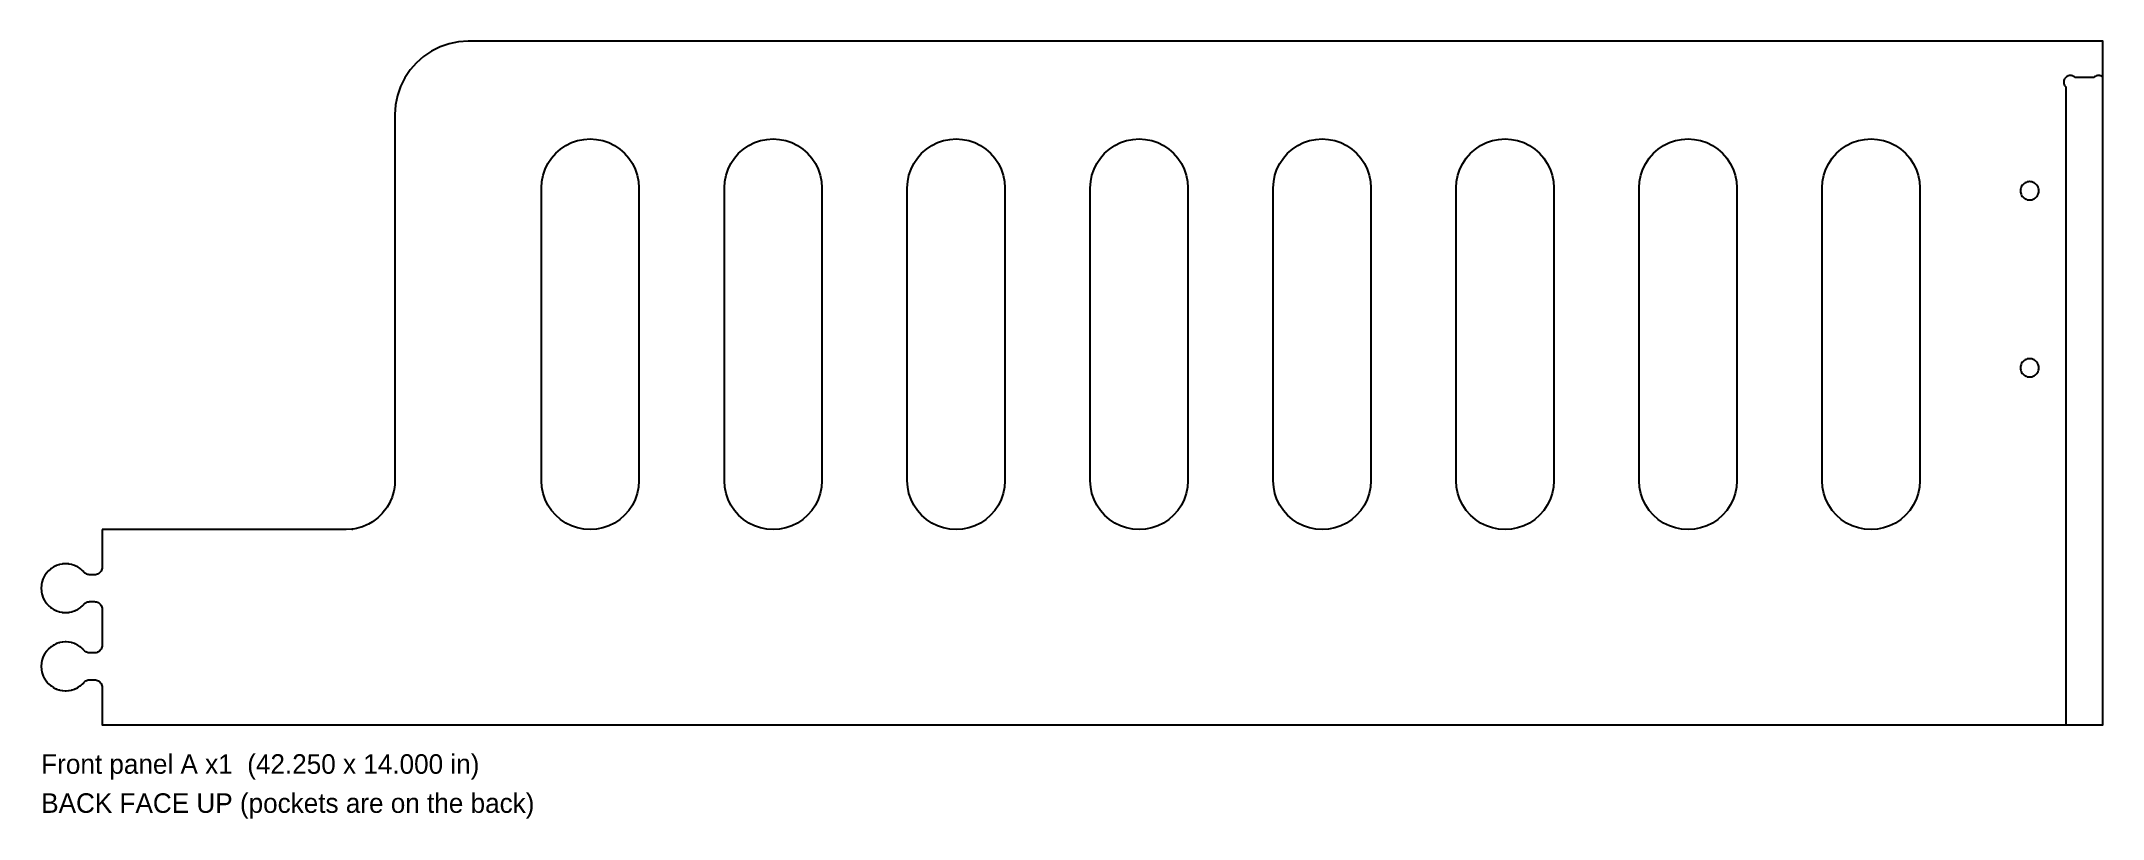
# Model space of a CAD drawing. Header units: inches. Extents: x 0 to 42.2, y -1.9 to 14.
import ezdxf

# ---------------------------------------------------------------- set-up
doc = ezdxf.new("R2010")
doc.units = ezdxf.units.IN
doc.header["$MEASUREMENT"] = 0
for name, color, linetype in [('CUT_INSIDE', 5, 'Continuous'), ('CUT_OUTSIDE', 1, 'Continuous'), ('LABEL', 3, 'Continuous'), ('POCKET_0.375', 4, 'Continuous'), ('POCKET_0.500', 4, 'Continuous')]:
    doc.layers.add(name, color=color, linetype=linetype)

msp = doc.modelspace()

# ---------------------------------------------------------------- linework, layer by layer
at = {"layer": 'CUT_INSIDE'}
for points in [[(12.216, 4.741), (12.174, 4.617), (12.116, 4.5), (12.043, 4.391), (11.957, 4.293), (11.858, 4.207), (11.75, 4.134), (11.632, 4.076), (11.508, 4.034), (11.38, 4.009), (11.25, 4), (11.119, 4.009), (10.991, 4.034), (10.867, 4.076), (10.75, 4.134), (10.641, 4.207), (10.543, 4.293), (10.456, 4.391), (10.384, 4.5), (10.326, 4.617), (10.284, 4.741), (10.258, 4.869), (10.25, 5), (10.25, 11), (10.258, 11.131), (10.284, 11.259), (10.326, 11.383), (10.384, 11.5), (10.456, 11.609), (10.543, 11.707), (10.641, 11.793), (10.75, 11.866), (10.867, 11.924), (10.991, 11.966), (11.119, 11.991), (11.25, 12), (11.38, 11.991), (11.508, 11.966), (11.632, 11.924), (11.75, 11.866), (11.858, 11.793), (11.957, 11.707), (12.043, 11.609), (12.116, 11.5), (12.174, 11.383), (12.216, 11.259), (12.241, 11.131), (12.25, 11), (12.25, 5), (12.241, 4.869)], [(15.966, 4.741), (15.924, 4.617), (15.866, 4.5), (15.793, 4.391), (15.707, 4.293), (15.608, 4.207), (15.5, 4.134), (15.382, 4.076), (15.258, 4.034), (15.13, 4.009), (15, 4), (14.869, 4.009), (14.741, 4.034), (14.617, 4.076), (14.5, 4.134), (14.391, 4.207), (14.293, 4.293), (14.206, 4.391), (14.134, 4.5), (14.076, 4.617), (14.034, 4.741), (14.008, 4.869), (14, 5), (14, 11), (14.008, 11.131), (14.034, 11.259), (14.076, 11.383), (14.134, 11.5), (14.206, 11.609), (14.293, 11.707), (14.391, 11.793), (14.5, 11.866), (14.617, 11.924), (14.741, 11.966), (14.869, 11.991), (15, 12), (15.13, 11.991), (15.258, 11.966), (15.382, 11.924), (15.5, 11.866), (15.608, 11.793), (15.707, 11.707), (15.793, 11.609), (15.866, 11.5), (15.924, 11.383), (15.966, 11.259), (15.991, 11.131), (16, 11), (16, 5), (15.991, 4.869)], [(19.716, 4.741), (19.674, 4.617), (19.616, 4.5), (19.543, 4.391), (19.457, 4.293), (19.358, 4.207), (19.25, 4.134), (19.132, 4.076), (19.008, 4.034), (18.88, 4.009), (18.75, 4), (18.619, 4.009), (18.491, 4.034), (18.367, 4.076), (18.25, 4.134), (18.141, 4.207), (18.043, 4.293), (17.956, 4.391), (17.884, 4.5), (17.826, 4.617), (17.784, 4.741), (17.758, 4.869), (17.75, 5), (17.75, 11), (17.758, 11.131), (17.784, 11.259), (17.826, 11.383), (17.884, 11.5), (17.956, 11.609), (18.043, 11.707), (18.141, 11.793), (18.25, 11.866), (18.367, 11.924), (18.491, 11.966), (18.619, 11.991), (18.75, 12), (18.88, 11.991), (19.008, 11.966), (19.132, 11.924), (19.25, 11.866), (19.358, 11.793), (19.457, 11.707), (19.543, 11.609), (19.616, 11.5), (19.674, 11.383), (19.716, 11.259), (19.741, 11.131), (19.75, 11), (19.75, 5), (19.741, 4.869)], [(23.466, 4.741), (23.424, 4.617), (23.366, 4.5), (23.293, 4.391), (23.207, 4.293), (23.108, 4.207), (23, 4.134), (22.882, 4.076), (22.758, 4.034), (22.63, 4.009), (22.5, 4), (22.369, 4.009), (22.241, 4.034), (22.117, 4.076), (22, 4.134), (21.891, 4.207), (21.793, 4.293), (21.706, 4.391), (21.634, 4.5), (21.576, 4.617), (21.534, 4.741), (21.508, 4.869), (21.5, 5), (21.5, 11), (21.508, 11.131), (21.534, 11.259), (21.576, 11.383), (21.634, 11.5), (21.706, 11.609), (21.793, 11.707), (21.891, 11.793), (22, 11.866), (22.117, 11.924), (22.241, 11.966), (22.369, 11.991), (22.5, 12), (22.63, 11.991), (22.758, 11.966), (22.882, 11.924), (23, 11.866), (23.108, 11.793), (23.207, 11.707), (23.293, 11.609), (23.366, 11.5), (23.424, 11.383), (23.466, 11.259), (23.491, 11.131), (23.5, 11), (23.5, 5), (23.491, 4.869)], [(27.216, 4.741), (27.174, 4.617), (27.116, 4.5), (27.043, 4.391), (26.957, 4.293), (26.858, 4.207), (26.75, 4.134), (26.632, 4.076), (26.508, 4.034), (26.38, 4.009), (26.25, 4), (26.119, 4.009), (25.991, 4.034), (25.867, 4.076), (25.75, 4.134), (25.641, 4.207), (25.543, 4.293), (25.456, 4.391), (25.384, 4.5), (25.326, 4.617), (25.284, 4.741), (25.258, 4.869), (25.25, 5), (25.25, 11), (25.258, 11.131), (25.284, 11.259), (25.326, 11.383), (25.384, 11.5), (25.456, 11.609), (25.543, 11.707), (25.641, 11.793), (25.75, 11.866), (25.867, 11.924), (25.991, 11.966), (26.119, 11.991), (26.25, 12), (26.38, 11.991), (26.508, 11.966), (26.632, 11.924), (26.75, 11.866), (26.858, 11.793), (26.957, 11.707), (27.043, 11.609), (27.116, 11.5), (27.174, 11.383), (27.216, 11.259), (27.241, 11.131), (27.25, 11), (27.25, 5), (27.241, 4.869)], [(30.966, 4.741), (30.924, 4.617), (30.866, 4.5), (30.793, 4.391), (30.707, 4.293), (30.608, 4.207), (30.5, 4.134), (30.382, 4.076), (30.258, 4.034), (30.13, 4.009), (30, 4), (29.869, 4.009), (29.741, 4.034), (29.617, 4.076), (29.5, 4.134), (29.391, 4.207), (29.293, 4.293), (29.206, 4.391), (29.134, 4.5), (29.076, 4.617), (29.034, 4.741), (29.008, 4.869), (29, 5), (29, 11), (29.008, 11.131), (29.034, 11.259), (29.076, 11.383), (29.134, 11.5), (29.206, 11.609), (29.293, 11.707), (29.391, 11.793), (29.5, 11.866), (29.617, 11.924), (29.741, 11.966), (29.869, 11.991), (30, 12), (30.13, 11.991), (30.258, 11.966), (30.382, 11.924), (30.5, 11.866), (30.608, 11.793), (30.707, 11.707), (30.793, 11.609), (30.866, 11.5), (30.924, 11.383), (30.966, 11.259), (30.991, 11.131), (31, 11), (31, 5), (30.991, 4.869)], [(34.716, 4.741), (34.674, 4.617), (34.616, 4.5), (34.543, 4.391), (34.457, 4.293), (34.358, 4.207), (34.25, 4.134), (34.132, 4.076), (34.008, 4.034), (33.88, 4.009), (33.75, 4), (33.619, 4.009), (33.491, 4.034), (33.367, 4.076), (33.25, 4.134), (33.141, 4.207), (33.043, 4.293), (32.956, 4.391), (32.884, 4.5), (32.826, 4.617), (32.784, 4.741), (32.758, 4.869), (32.75, 5), (32.75, 11), (32.758, 11.131), (32.784, 11.259), (32.826, 11.383), (32.884, 11.5), (32.956, 11.609), (33.043, 11.707), (33.141, 11.793), (33.25, 11.866), (33.367, 11.924), (33.491, 11.966), (33.619, 11.991), (33.75, 12), (33.88, 11.991), (34.008, 11.966), (34.132, 11.924), (34.25, 11.866), (34.358, 11.793), (34.457, 11.707), (34.543, 11.609), (34.616, 11.5), (34.674, 11.383), (34.716, 11.259), (34.741, 11.131), (34.75, 11), (34.75, 5), (34.741, 4.869)], [(38.466, 4.741), (38.424, 4.617), (38.366, 4.5), (38.293, 4.391), (38.207, 4.293), (38.108, 4.207), (38, 4.134), (37.882, 4.076), (37.758, 4.034), (37.63, 4.009), (37.5, 4), (37.369, 4.009), (37.241, 4.034), (37.117, 4.076), (37, 4.134), (36.891, 4.207), (36.793, 4.293), (36.706, 4.391), (36.634, 4.5), (36.576, 4.617), (36.534, 4.741), (36.508, 4.869), (36.5, 5), (36.5, 11), (36.508, 11.131), (36.534, 11.259), (36.576, 11.383), (36.634, 11.5), (36.706, 11.609), (36.793, 11.707), (36.891, 11.793), (37, 11.866), (37.117, 11.924), (37.241, 11.966), (37.369, 11.991), (37.5, 12), (37.63, 11.991), (37.758, 11.966), (37.882, 11.924), (38, 11.866), (38.108, 11.793), (38.207, 11.707), (38.293, 11.609), (38.366, 11.5), (38.424, 11.383), (38.466, 11.259), (38.491, 11.131), (38.5, 11), (38.5, 5), (38.491, 4.869)]]:
    msp.add_lwpolyline(points, close=True, dxfattribs=at)
at = {"layer": 'CUT_OUTSIDE'}
msp.add_lwpolyline([(1.25, 4), (1.25, 3.995), (1.25, 3.23), (1.248, 3.21), (1.244, 3.19), (1.238, 3.171), (1.229, 3.152), (1.218, 3.136), (1.204, 3.12), (1.189, 3.107), (1.172, 3.096), (1.154, 3.087), (1.135, 3.08), (1.115, 3.076), (1.095, 3.075), (0.998, 3.075), (0.989, 3.075), (0.983, 3.076), (0.965, 3.078), (0.946, 3.082), (0.929, 3.089), (0.912, 3.098), (0.896, 3.109), (0.882, 3.121), (0.88, 3.124), (0.873, 3.131), (0.858, 3.148), (0.857, 3.149), (0.856, 3.15), (0.855, 3.152), (0.851, 3.155), (0.85, 3.157), (0.849, 3.157), (0.847, 3.159), (0.81, 3.191), (0.808, 3.193), (0.808, 3.194), (0.806, 3.195), (0.802, 3.198), (0.8, 3.199), (0.799, 3.2), (0.797, 3.201), (0.756, 3.229), (0.754, 3.23), (0.754, 3.23), (0.751, 3.232), (0.748, 3.234), (0.745, 3.235), (0.745, 3.235), (0.743, 3.237), (0.698, 3.258), (0.696, 3.259), (0.695, 3.26), (0.693, 3.261), (0.689, 3.262), (0.687, 3.263), (0.686, 3.264), (0.683, 3.265), (0.637, 3.28), (0.634, 3.281), (0.634, 3.281), (0.631, 3.282), (0.627, 3.283), (0.624, 3.284), (0.624, 3.284), (0.621, 3.285), (0.573, 3.294), (0.57, 3.295), (0.57, 3.295), (0.567, 3.295), (0.563, 3.296), (0.56, 3.296), (0.559, 3.296), (0.557, 3.296), (0.508, 3.299), (0.505, 3.3), (0.504, 3.3), (0.502, 3.3), (0.498, 3.3), (0.495, 3.3), (0.494, 3.3), (0.492, 3.299), (0.442, 3.296), (0.44, 3.296), (0.439, 3.296), (0.437, 3.296), (0.432, 3.295), (0.43, 3.295), (0.429, 3.295), (0.427, 3.294), (0.378, 3.285), (0.376, 3.284), (0.375, 3.284), (0.372, 3.283), (0.368, 3.282), (0.366, 3.281), (0.365, 3.281), (0.363, 3.28), (0.316, 3.265), (0.313, 3.264), (0.313, 3.263), (0.31, 3.262), (0.306, 3.261), (0.304, 3.26), (0.303, 3.259), (0.301, 3.258), (0.257, 3.237), (0.255, 3.235), (0.254, 3.235), (0.252, 3.234), (0.248, 3.232), (0.246, 3.23), (0.245, 3.23), (0.243, 3.229), (0.202, 3.201), (0.2, 3.2), (0.199, 3.199), (0.197, 3.198), (0.194, 3.195), (0.192, 3.194), (0.191, 3.193), (0.189, 3.191), (0.152, 3.159), (0.15, 3.157), (0.15, 3.157), (0.148, 3.155), (0.145, 3.152), (0.143, 3.15), (0.143, 3.149), (0.141, 3.148), (0.108, 3.11), (0.107, 3.108), (0.106, 3.108), (0.105, 3.106), (0.102, 3.102), (0.1, 3.1), (0.1, 3.1), (0.099, 3.098), (0.071, 3.057), (0.07, 3.055), (0.069, 3.054), (0.068, 3.052), (0.066, 3.048), (0.065, 3.046), (0.064, 3.045), (0.063, 3.043), (0.041, 2.998), (0.04, 2.996), (0.04, 2.996), (0.039, 2.993), (0.037, 2.989), (0.036, 2.987), (0.036, 2.986), (0.035, 2.984), (0.019, 2.937), (0.018, 2.935), (0.018, 2.934), (0.018, 2.931), (0.016, 2.927), (0.016, 2.925), (0.016, 2.924), (0.015, 2.922), (0.006, 2.873), (0.005, 2.871), (0.005, 2.87), (0.005, 2.867), (0.004, 2.863), (0.004, 2.861), (0.004, 2.86), (0.003, 2.857), (0, 2.808), (0, 2.805), (0, 2.805), (0, 2.802), (0, 2.798), (0, 2.795), (0, 2.795), (0, 2.792), (0.003, 2.743), (0.004, 2.74), (0.004, 2.739), (0.004, 2.737), (0.005, 2.733), (0.005, 2.73), (0.005, 2.729), (0.006, 2.727), (0.015, 2.678), (0.016, 2.676), (0.016, 2.675), (0.016, 2.673), (0.018, 2.669), (0.018, 2.666), (0.018, 2.665), (0.019, 2.663), (0.035, 2.616), (0.036, 2.614), (0.036, 2.613), (0.037, 2.611), (0.039, 2.607), (0.04, 2.604), (0.04, 2.604), (0.041, 2.602), (0.063, 2.557), (0.064, 2.555), (0.065, 2.554), (0.066, 2.552), (0.068, 2.548), (0.069, 2.546), (0.07, 2.545), (0.071, 2.543), (0.099, 2.502), (0.1, 2.5), (0.1, 2.5), (0.102, 2.498), (0.105, 2.494), (0.106, 2.492), (0.107, 2.492), (0.108, 2.49), (0.141, 2.452), (0.143, 2.451), (0.143, 2.45), (0.145, 2.448), (0.148, 2.445), (0.15, 2.443), (0.15, 2.443), (0.152, 2.441), (0.189, 2.409), (0.191, 2.407), (0.192, 2.406), (0.194, 2.405), (0.197, 2.402), (0.199, 2.401), (0.2, 2.4), (0.202, 2.399), (0.243, 2.371), (0.245, 2.37), (0.246, 2.37), (0.248, 2.368), (0.252, 2.366), (0.254, 2.365), (0.255, 2.365), (0.257, 2.363), (0.301, 2.342), (0.303, 2.341), (0.304, 2.34), (0.306, 2.339), (0.31, 2.338), (0.313, 2.337), (0.313, 2.336), (0.316, 2.335), (0.363, 2.32), (0.365, 2.319), (0.366, 2.319), (0.368, 2.318), (0.372, 2.317), (0.375, 2.316), (0.376, 2.316), (0.378, 2.315), (0.427, 2.306), (0.429, 2.305), (0.43, 2.305), (0.432, 2.305), (0.437, 2.304), (0.439, 2.304), (0.44, 2.304), (0.442, 2.304), (0.492, 2.301), (0.494, 2.3), (0.495, 2.3), (0.498, 2.3), (0.502, 2.3), (0.504, 2.3), (0.505, 2.3), (0.508, 2.301), (0.557, 2.304), (0.559, 2.304), (0.56, 2.304), (0.563, 2.304), (0.567, 2.305), (0.57, 2.305), (0.57, 2.305), (0.573, 2.306), (0.621, 2.315), (0.624, 2.316), (0.624, 2.316), (0.627, 2.317), (0.631, 2.318), (0.634, 2.319), (0.634, 2.319), (0.637, 2.32), (0.683, 2.335), (0.686, 2.336), (0.687, 2.337), (0.689, 2.338), (0.693, 2.339), (0.695, 2.34), (0.696, 2.341), (0.698, 2.342), (0.743, 2.363), (0.745, 2.365), (0.745, 2.365), (0.748, 2.366), (0.751, 2.368), (0.754, 2.37), (0.754, 2.37), (0.756, 2.371), (0.797, 2.399), (0.799, 2.4), (0.8, 2.401), (0.802, 2.402), (0.806, 2.405), (0.808, 2.406), (0.808, 2.407), (0.81, 2.409), (0.847, 2.441), (0.849, 2.443), (0.85, 2.443), (0.851, 2.445), (0.855, 2.448), (0.856, 2.45), (0.857, 2.451), (0.858, 2.452), (0.872, 2.468), (0.878, 2.475), (0.882, 2.479), (0.896, 2.491), (0.912, 2.502), (0.928, 2.511), (0.946, 2.518), (0.964, 2.522), (0.983, 2.524), (0.987, 2.525), (0.996, 2.525), (1.095, 2.525), (1.115, 2.524), (1.135, 2.52), (1.154, 2.513), (1.172, 2.504), (1.189, 2.493), (1.204, 2.48), (1.218, 2.464), (1.229, 2.447), (1.238, 2.429), (1.244, 2.41), (1.248, 2.39), (1.25, 2.37), (1.25, 1.63), (1.248, 1.61), (1.244, 1.59), (1.238, 1.571), (1.229, 1.553), (1.218, 1.536), (1.204, 1.52), (1.189, 1.507), (1.172, 1.496), (1.154, 1.487), (1.135, 1.48), (1.115, 1.476), (1.095, 1.475), (0.997, 1.475), (0.988, 1.475), (0.983, 1.476), (0.964, 1.478), (0.946, 1.482), (0.928, 1.489), (0.912, 1.498), (0.896, 1.509), (0.882, 1.521), (0.88, 1.524), (0.873, 1.531), (0.858, 1.548), (0.857, 1.549), (0.856, 1.55), (0.855, 1.552), (0.851, 1.555), (0.85, 1.557), (0.849, 1.557), (0.847, 1.559), (0.81, 1.591), (0.808, 1.593), (0.808, 1.594), (0.806, 1.595), (0.802, 1.598), (0.8, 1.599), (0.799, 1.6), (0.797, 1.601), (0.756, 1.629), (0.754, 1.63), (0.754, 1.63), (0.751, 1.632), (0.748, 1.634), (0.745, 1.635), (0.745, 1.635), (0.743, 1.637), (0.698, 1.658), (0.696, 1.659), (0.695, 1.66), (0.693, 1.661), (0.689, 1.662), (0.687, 1.663), (0.686, 1.664), (0.683, 1.665), (0.637, 1.68), (0.634, 1.681), (0.634, 1.681), (0.631, 1.682), (0.627, 1.683), (0.624, 1.684), (0.624, 1.684), (0.621, 1.685), (0.573, 1.694), (0.57, 1.695), (0.57, 1.695), (0.567, 1.695), (0.563, 1.696), (0.56, 1.696), (0.559, 1.696), (0.557, 1.696), (0.508, 1.699), (0.505, 1.7), (0.504, 1.7), (0.502, 1.7), (0.498, 1.7), (0.495, 1.7), (0.494, 1.7), (0.492, 1.699), (0.442, 1.696), (0.44, 1.696), (0.439, 1.696), (0.437, 1.696), (0.432, 1.695), (0.43, 1.695), (0.429, 1.695), (0.427, 1.694), (0.378, 1.685), (0.376, 1.684), (0.375, 1.684), (0.372, 1.683), (0.368, 1.682), (0.366, 1.681), (0.365, 1.681), (0.363, 1.68), (0.316, 1.665), (0.313, 1.664), (0.313, 1.663), (0.31, 1.662), (0.306, 1.661), (0.304, 1.66), (0.303, 1.659), (0.301, 1.658), (0.257, 1.637), (0.255, 1.635), (0.254, 1.635), (0.252, 1.634), (0.248, 1.632), (0.246, 1.63), (0.245, 1.63), (0.243, 1.629), (0.202, 1.601), (0.2, 1.6), (0.199, 1.599), (0.197, 1.598), (0.194, 1.595), (0.192, 1.594), (0.191, 1.593), (0.189, 1.591), (0.152, 1.559), (0.15, 1.557), (0.15, 1.557), (0.148, 1.555), (0.145, 1.552), (0.143, 1.55), (0.143, 1.549), (0.141, 1.548), (0.108, 1.51), (0.107, 1.508), (0.106, 1.508), (0.105, 1.506), (0.102, 1.502), (0.1, 1.5), (0.1, 1.5), (0.099, 1.498), (0.071, 1.457), (0.07, 1.455), (0.069, 1.454), (0.068, 1.452), (0.066, 1.448), (0.065, 1.446), (0.064, 1.445), (0.063, 1.443), (0.041, 1.398), (0.04, 1.396), (0.04, 1.396), (0.039, 1.393), (0.037, 1.389), (0.036, 1.387), (0.036, 1.386), (0.035, 1.384), (0.019, 1.337), (0.018, 1.335), (0.018, 1.334), (0.018, 1.331), (0.016, 1.327), (0.016, 1.325), (0.016, 1.324), (0.015, 1.322), (0.006, 1.273), (0.005, 1.271), (0.005, 1.27), (0.005, 1.267), (0.004, 1.263), (0.004, 1.261), (0.004, 1.26), (0.003, 1.257), (0, 1.208), (0, 1.205), (0, 1.205), (0, 1.202), (0, 1.198), (0, 1.195), (0, 1.195), (0, 1.192), (0.003, 1.143), (0.004, 1.14), (0.004, 1.139), (0.004, 1.137), (0.005, 1.133), (0.005, 1.13), (0.005, 1.129), (0.006, 1.127), (0.015, 1.078), (0.016, 1.076), (0.016, 1.075), (0.016, 1.073), (0.018, 1.069), (0.018, 1.066), (0.018, 1.065), (0.019, 1.063), (0.035, 1.016), (0.036, 1.014), (0.036, 1.013), (0.037, 1.011), (0.039, 1.007), (0.04, 1.004), (0.04, 1.004), (0.041, 1.002), (0.063, 0.957), (0.064, 0.955), (0.065, 0.954), (0.066, 0.952), (0.068, 0.948), (0.069, 0.946), (0.07, 0.945), (0.071, 0.943), (0.099, 0.902), (0.1, 0.9), (0.1, 0.9), (0.102, 0.898), (0.105, 0.894), (0.106, 0.892), (0.107, 0.892), (0.108, 0.89), (0.141, 0.852), (0.143, 0.851), (0.143, 0.85), (0.145, 0.848), (0.148, 0.845), (0.15, 0.843), (0.15, 0.843), (0.152, 0.841), (0.189, 0.809), (0.191, 0.807), (0.192, 0.806), (0.194, 0.805), (0.197, 0.802), (0.199, 0.801), (0.2, 0.8), (0.202, 0.799), (0.243, 0.771), (0.245, 0.77), (0.246, 0.77), (0.248, 0.768), (0.252, 0.766), (0.254, 0.765), (0.255, 0.765), (0.257, 0.763), (0.301, 0.742), (0.303, 0.741), (0.304, 0.74), (0.306, 0.739), (0.31, 0.738), (0.313, 0.737), (0.313, 0.736), (0.316, 0.735), (0.363, 0.72), (0.365, 0.719), (0.366, 0.719), (0.368, 0.718), (0.372, 0.717), (0.375, 0.716), (0.376, 0.716), (0.378, 0.715), (0.427, 0.706), (0.429, 0.705), (0.43, 0.705), (0.432, 0.705), (0.437, 0.704), (0.439, 0.704), (0.44, 0.704), (0.442, 0.704), (0.492, 0.701), (0.494, 0.7), (0.495, 0.7), (0.498, 0.7), (0.502, 0.7), (0.504, 0.7), (0.505, 0.7), (0.508, 0.701), (0.557, 0.704), (0.559, 0.704), (0.56, 0.704), (0.563, 0.704), (0.567, 0.705), (0.57, 0.705), (0.57, 0.705), (0.573, 0.706), (0.621, 0.715), (0.624, 0.716), (0.624, 0.716), (0.627, 0.717), (0.631, 0.718), (0.634, 0.719), (0.634, 0.719), (0.637, 0.72), (0.683, 0.735), (0.686, 0.736), (0.687, 0.737), (0.689, 0.738), (0.693, 0.739), (0.695, 0.74), (0.696, 0.741), (0.698, 0.742), (0.743, 0.763), (0.745, 0.765), (0.745, 0.765), (0.748, 0.766), (0.751, 0.768), (0.754, 0.77), (0.754, 0.77), (0.756, 0.771), (0.797, 0.799), (0.799, 0.8), (0.8, 0.801), (0.802, 0.802), (0.806, 0.805), (0.808, 0.806), (0.808, 0.807), (0.81, 0.809), (0.847, 0.841), (0.849, 0.843), (0.85, 0.843), (0.851, 0.845), (0.855, 0.848), (0.856, 0.85), (0.857, 0.851), (0.858, 0.852), (0.872, 0.868), (0.878, 0.875), (0.882, 0.879), (0.896, 0.891), (0.912, 0.902), (0.928, 0.911), (0.946, 0.918), (0.964, 0.922), (0.983, 0.924), (0.987, 0.925), (0.996, 0.925), (1.095, 0.925), (1.115, 0.924), (1.135, 0.92), (1.154, 0.913), (1.172, 0.904), (1.189, 0.893), (1.204, 0.88), (1.218, 0.864), (1.229, 0.847), (1.238, 0.829), (1.244, 0.81), (1.248, 0.79), (1.25, 0.77), (1.25, 0.005), (1.25, 0), (1.255, 0), (2.25, 0), (42.25, 0), (42.25, 14), (11.25, 14), (8.75, 14), (8.554, 13.987), (8.361, 13.949), (8.176, 13.886), (8, 13.799), (7.837, 13.69), (7.689, 13.561), (7.56, 13.413), (7.451, 13.25), (7.364, 13.074), (7.301, 12.888), (7.263, 12.696), (7.25, 12.5), (7.25, 5.025), (7.248, 4.976), (7.244, 4.918), (7.232, 4.821), (7.225, 4.789), (7.2, 4.695), (7.189, 4.664), (7.152, 4.573), (7.137, 4.544), (7.088, 4.459), (7.07, 4.432), (7.011, 4.354), (6.989, 4.33), (6.92, 4.261), (6.895, 4.239), (6.818, 4.179), (6.79, 4.161), (6.706, 4.112), (6.676, 4.098), (6.586, 4.06), (6.555, 4.05), (6.46, 4.024), (6.428, 4.018), (6.367, 4.01), (6.387, 4.01), (6.38, 4.009), (6.25, 4), (2.25, 4), (1.255, 4)], close=True, dxfattribs=at)
at = {"layer": 'POCKET_0.375'}
msp.add_lwpolyline([(42.246, 13.272), (42.232, 13.281), (42.216, 13.289), (42.199, 13.295), (42.182, 13.298), (42.164, 13.3), (42.147, 13.298), (42.129, 13.295), (42.113, 13.289), (42.097, 13.281), (42.082, 13.272), (42.069, 13.26), (41.681, 13.26), (41.667, 13.272), (41.653, 13.281), (41.637, 13.289), (41.62, 13.295), (41.603, 13.298), (41.585, 13.3), (41.568, 13.298), (41.55, 13.295), (41.533, 13.289), (41.518, 13.281), (41.503, 13.272), (41.49, 13.26), (41.478, 13.247), (41.468, 13.232), (41.46, 13.216), (41.455, 13.199), (41.451, 13.182), (41.45, 13.165), (41.451, 13.147), (41.455, 13.13), (41.46, 13.113), (41.468, 13.097), (41.478, 13.082), (41.49, 13.069), (41.49, 0), (42.25, 0), (42.25, 13.269)], close=True, dxfattribs=at)
at = {"layer": 'POCKET_0.500'}
for points in [[(40.562, 10.938), (40.564, 10.913), (40.569, 10.889), (40.576, 10.866), (40.587, 10.844), (40.601, 10.823), (40.617, 10.805), (40.636, 10.789), (40.656, 10.775), (40.678, 10.764), (40.701, 10.756), (40.725, 10.752), (40.75, 10.75), (40.774, 10.752), (40.798, 10.756), (40.821, 10.764), (40.843, 10.775), (40.864, 10.789), (40.882, 10.805), (40.898, 10.823), (40.912, 10.844), (40.923, 10.866), (40.931, 10.889), (40.936, 10.913), (40.937, 10.938), (40.936, 10.962), (40.931, 10.986), (40.923, 11.009), (40.912, 11.031), (40.898, 11.052), (40.882, 11.07), (40.864, 11.086), (40.843, 11.1), (40.821, 11.111), (40.798, 11.119), (40.774, 11.123), (40.75, 11.125), (40.725, 11.123), (40.701, 11.119), (40.678, 11.111), (40.656, 11.1), (40.636, 11.086), (40.617, 11.07), (40.601, 11.052), (40.587, 11.031), (40.576, 11.009), (40.569, 10.986), (40.564, 10.962)], [(40.562, 7.312), (40.564, 7.288), (40.569, 7.264), (40.576, 7.241), (40.587, 7.219), (40.601, 7.198), (40.617, 7.18), (40.636, 7.164), (40.656, 7.15), (40.678, 7.139), (40.701, 7.131), (40.725, 7.127), (40.75, 7.125), (40.774, 7.127), (40.798, 7.131), (40.821, 7.139), (40.843, 7.15), (40.864, 7.164), (40.882, 7.18), (40.898, 7.198), (40.912, 7.219), (40.923, 7.241), (40.931, 7.264), (40.936, 7.288), (40.937, 7.312), (40.936, 7.337), (40.931, 7.361), (40.923, 7.384), (40.912, 7.406), (40.898, 7.427), (40.882, 7.445), (40.864, 7.461), (40.843, 7.475), (40.821, 7.486), (40.798, 7.494), (40.774, 7.498), (40.75, 7.5), (40.725, 7.498), (40.701, 7.494), (40.678, 7.486), (40.656, 7.475), (40.636, 7.461), (40.617, 7.445), (40.601, 7.427), (40.587, 7.406), (40.576, 7.384), (40.569, 7.361), (40.564, 7.337)]]:
    msp.add_lwpolyline(points, close=True, dxfattribs=at)

# ---------------------------------------------------------------- texts
at = {"layer": 'LABEL'}
for s, p in [('Front panel A x1  (42.250 x 14.000 in)', (0, -1)), ('BACK FACE UP (pockets are on the back)', (0, -1.8))]:
    msp.add_text(s, height=0.4, dxfattribs=at).set_placement(p)

doc.saveas('drawing.dxf')
